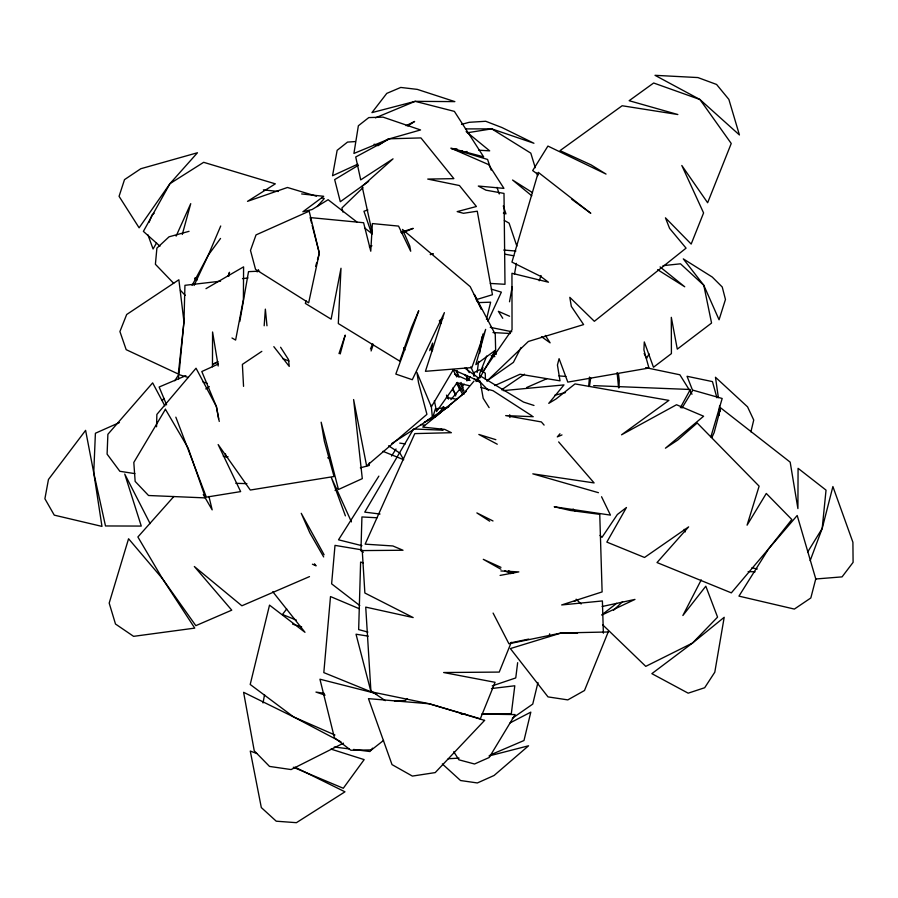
<?xml version="1.0" encoding="UTF-8"?>
<svg xmlns="http://www.w3.org/2000/svg" width="898" height="898" viewBox="0 0 898 898"><rect width="100%" height="100%" fill="white"/><g stroke="black" fill="none" stroke-linecap="round" stroke-linejoin="round"><path stroke-width="1.35" d="M212.456 366.799L212.579 331.991L218.203 366.014M156.544 426.774L156.869 414.416L196.033 368.225L216.396 406.558L219.258 421.431M618.947 387.891L619.261 380.359L618.43 373.669M369.392 462.695L369.28 465.456L360.334 467.813M264.18 325.772L265.359 309.137L266.975 325.783M588.639 386.555L589.503 377.048M431.758 351.354L432.611 343.07L429.738 350.669M719.253 415.404L719.556 405.896M517.652 662.679L515.755 677.934L492.25 685.881M477.152 372.457L478.6 361.389M479.689 353.082L482.933 334M589.47 386.286L590.704 377.979M239.788 321.518L248.522 271.645L259.567 271.151M480.048 347.739L481.934 336.817M509.514 301.773L512.219 286.675M514.442 274.328L516.406 263.35M228.754 276.36L229.484 272.296L228.058 276.247M263.024 702.954L264.551 694.704M537.958 682.469L532.75 704.088L512.32 718.299M549.015 636.525L549.666 633.82M750.896 431.837L753.736 420.028L747.551 406.839L715.47 377.25L718.389 397.713M486.458 319.419L490.634 302.188L479.162 302.581L477.006 301.335M339.006 353.588L345.214 335.1L340.219 353.947M182.294 234.457L190.735 203.655L176.12 236.118M306.072 300.751L305.342 303.401L331.115 319.16L341.004 268.255L338.31 323.561L399.767 361.142L411.509 327.512L418.737 310.742L395.827 374.084L412.294 379.719L444.387 312.627L425.428 371.312L471.843 367.585L485.65 329.386L475.861 364.622L495.64 350.063L495.258 334.337L474.335 294.499L481.485 309.35L470.204 286.642L402.517 229.439L409.78 246.03L410.689 251.227L398.555 226.094L372.378 223.568L370.762 251.204L363.6 222.726L310.158 217.574L311.516 222.85M315.647 266.38L316.747 262.418M317.488 259.769L319.318 253.169L309.181 211.176L256.031 234.906L250.486 250.407L255.548 269.378L308.676 302.817L319.318 253.169L312.19 225.488M710.879 436.866L722.183 398.476L692.863 390.159L681.952 408.085M432.959 416.751L435.384 408.837L447.922 407.4M371.087 350.961L373.344 344.361M539.227 280.793L541.056 275.54M810.153 560.689L822.186 528.484L832.895 486.548L852.909 542.28L853.1 562.361L842.066 576.875L815.519 579.008M486.671 356.035L479.611 373.905L479.7 378.092L495.64 350.063M149.057 222.367L152.009 214.959L154.13 213.275M511.288 642.295L499.232 672.086L443.634 672.523L495.09 682.312L480.329 718.793L429.334 703.785L370.953 691.752L365.733 607.115L413.17 617.566L364.869 593.017L362.253 550.586L403.011 550.25L392.875 545.962L365.138 544.154L414.797 433.611L451.38 432.701L444.678 429.39L422.756 427.1L462.953 394.244L474.009 381.1M481.339 371.458L482.933 367.563M220.717 225.993L208.358 255.021L194.069 285.497M370.459 348.985L372.625 343.923M711.912 437.449L714.157 432.544L720.679 407.905L790.173 462.144L797.907 508.594L798.075 468.318L826.037 490.128L822.186 528.484L807.65 552.023M487.906 321.316L501.365 292.142L491.307 289.134M521.053 347.492L513.409 362.365L487.356 380.651M701.226 579.895L682.873 615.512L705.817 586.192L717.569 617.139L692.515 643.047L651.858 673.646L688.171 693.177L704.683 687.733L714.797 672.198L724.192 617.308L692.515 643.047L645.763 666.361L602.637 624.761M192.071 285.418L208.358 255.021L220.538 238.441M649.063 353.857L646.571 358.504L644.135 353.486M680.381 407.681L690.337 389.496L593.668 385.635M156.521 243.01L153.075 248.982L147.968 234.894M257.131 271.926L258.501 269.681M162.358 400.631L163.829 398.297M174.818 380.752L178.478 374.893L178.668 378.945M378.855 476.131L338.524 539.81L361.928 545.681M391.539 456.072L396.029 449M476.052 381.56L477.657 379.259M482.451 372.344L512.04 329.712L511.95 273.273L548.465 282.208L540.484 276.281L511.939 262.115L538.295 172.36L590.794 213.286L571.802 199.322M372.513 748.146L370.043 751.547L353.52 749.448M438.011 414.494L443.735 406.693M286.687 608.979L282.455 614.479L296.329 620.08M450.863 399.677L460.607 388.239M462.38 386.162L464.154 384.086M467.69 379.921L470.35 376.812M559.97 433.779L557.299 436.899L561.991 434.924M335.077 490.488L336.907 488.377M317.219 206.551L324.279 198.548L321.652 197.762M173.875 496.482L137.888 536.982L162.482 578.694L194.743 628.117L133.589 636.345L115.494 624.02L109.186 603.097L128.571 538.744L162.482 578.694L195.82 625.67L231.751 610.157L194.338 566.515L241.876 605.791L309.496 576.606M492.834 354.564L495.763 351.634M363.005 187.648L341.891 207.999L342.924 212.063M486.918 381.156L528.35 341.476L583.61 324.582L571.319 306.386L569.815 297.339L594.353 321.304L686.072 248.14L669.582 228.373L665.452 217.832L691.179 244.065L703.583 212.927L681.807 165.49L707.635 202.757L731.241 143.489L699.935 99.51L655.012 75.32L697.903 77.565L716.582 84.457L728.873 99.409L739.424 134.947L699.935 99.51L653.654 82.998L629.139 100.711L677.844 114.529L622.157 105.751L560.015 150.639L591.03 164.85L606.038 174.077L547.915 146.071L532.682 170.586L538.272 174.695M613.491 610.303L622.617 601.638M407.31 698.61L405.279 700.474L394.503 701.024M440.896 412.328L435.609 416.694L424.316 422.139M443.017 410.577L466.298 391.348M383.558 740.423L371.491 749.909L350.882 750.257L334.438 737.786L319.935 679.202L374.309 693.043M602.255 614.535L616.634 603.344M368.651 181.362L340.297 201.724L334.673 179.611L358.403 165.277M439.436 320.665L442.86 318.319M501.612 389.788L524.522 374.197M205.799 388.935L209.279 386.6M261.823 351.365L242.381 364.397L243.549 386.353M377.923 145.745L388.239 138.921M407.748 126.012L414.629 121.455L406.098 125.698M391.651 443.623L432.365 417.447L431.231 405.178M427.661 420.006L448.978 406.457M205.979 288.662L243.594 266.852L243.392 299.528L235.624 340.061L231.987 337.996M510.098 722.879L530.808 712.148L523.983 740.513L490.14 755.027M343.451 743.151L291.087 769.564L269.512 766.421L254.246 750.795L243.605 692.302L293.567 716.907L341.016 741.871M213.084 364.139L218.023 361.737M601.761 615.085L634.965 599.415L602.143 606.509M357.786 164.166L332.529 175.75L337.143 150.325L347.515 142.086L355.406 141.57M218.36 364.004L201.803 371.536L216.396 406.558L218.573 418.76M494.832 385.568L520.054 374.241L560.026 380.831L557.434 365.026L559.084 358.672L567.805 382.11L648.951 368.034L643.922 349.951L644.293 341.936L653.486 367.248L671.412 353.61L671.311 317.331L677.283 349.142L711.564 323.056L703.785 285.25L683.299 258.882L712.226 277.022L722.239 287.001L725.461 299.472L719.062 319.767L703.785 285.25L680.504 263.81L663.05 265.651M119.434 422.554L95.401 433.251L93.751 472.741L101.968 526.396L54.262 515.138L44.9 498.749L48.458 479.487L85.602 430.366L93.751 472.741L105.493 525.959L141.267 526.071L124.743 474.065L150.112 523.624M574.013 601.48L577.807 599.797M526.677 387.509L546.893 378.687M185.864 375.667L159.137 387.016L166.59 404.83M212.579 364.319L217.664 362.163M369.37 246.871L371.94 245.783M401.597 233.278L413.203 228.373L400.845 232.256M375.431 117.851L415.145 101.339L454.859 101.62L417.301 89.385L400.755 87.443L386.78 93.381L371.952 112.609L415.145 101.339L454.377 111.386L483.64 156.847L450.852 148.148L488.647 164.615L503.946 188.378L478.308 186.043L485.941 190.174L504.002 193.418L504.99 284.296L490.353 283.431M367.877 209.986L363.948 211.243L371.716 233.873M463.099 152.739L467.05 151.47M528.697 639.095L510.468 642.889M476.097 299.708L492.441 294.712L477.265 211.198L463.469 213.297L457.183 211.614L476.411 206.506L459.45 185.538L427.729 179.072L453.872 178.646L420.938 137.922L389.474 138.797L353.924 153.446L358.369 125.754L368.786 117.582L383.064 117.133L420.545 129.952L389.474 138.797L355.731 156.982L360.715 179.881L393.043 158.856L362.13 186.38L372.243 232.795M189.04 231.325L169.06 236.803L156.903 248.106L155.399 264.27L173.696 283.33M461.505 124.395L469.261 122.296L485.706 121.275L501.993 127.561L533.94 143.265L491.756 128.863L465.456 128.908M489.017 755.959L528.563 745.789L494.102 775.468L477.366 782.955L460.551 780.53L442.344 763.94M554.807 395.199L565.482 392.572M459.585 151.268L462.313 150.673M500.096 575.416L518.842 571.903L500.893 570.948M441.681 408.5L447.114 407.524M467.364 132.758L491.756 128.863L530.808 153.154L535.253 167.702M503.127 390.63L563.978 384.905L548.757 403.359L556.03 398.97L575.023 383.917L668.875 400.396L621.551 434.812L676.52 404.74L703.617 416.223L665.429 448.192L677.664 440.11L697.196 422.98L759.124 486.155L747.08 525.173L766.297 493.462L791.823 519.504L768.71 548.712L731.331 592.86L657.01 562.552L688.631 526.868L644.528 557.467L606.835 542.089L626.456 507.505L617.353 514.509L601.997 537.341L600.01 535.399M491.464 688.553L514.79 685.78L511.332 713.641L482.136 713.966M220.571 281.175L184.943 285.317L183.967 321.731L178.949 374.612L188.311 377.486M242.494 278.638L247.983 277.998M448.192 758.731L459.103 758.136M461.258 714.258L465.433 714.191M577.571 633.068L561.272 632.978L508.919 643.765L493.092 613.076M225.353 456.734L228.058 456.768M327.658 457.823L330.408 457.857M482.08 714.101L515.138 714.572L489.174 757.519L474.526 763.996L458.912 759.82L453.737 751.716M235.826 483.326L246.871 483.629M748.135 571.611L755.095 571.802M533.277 416.706L505.675 415.606L541.371 421.937L544.098 425.091M376.992 517.764L361.928 516.956L360.94 550.822L363.342 552.225M492.991 332.563L510.39 333.506M456.959 148.888L451.514 148.563L487.58 159.451L491.172 170.07M478.769 150.202L489.679 150.853L466.141 131.557M558.949 375.914L565.875 376.442M503.767 250.059L515.89 251.036M263.383 189.871L278.459 191.476M301.649 193.946L323.684 196.292L302.873 211.771L312.089 209.526L328.118 199.715L356.82 221.941M380.034 514.038L364.756 512.129L413.54 428.986L443.163 430.176L441.12 429.042M334.258 747.013L349.389 748.932M399.756 443.107L405.279 443.915M324.234 693.323L315.95 692.077L325.11 695.131M223.243 456.162L226.015 456.599L225.488 453.894M134.88 473.628L119.849 471.282L107.098 454.119L107.883 434.295L152.649 382.885L164.839 405.851M368.225 636.143L356.023 634.212L370.683 690.663L385.298 700.665M420.556 424.518L424.597 425.181M361.827 549.868L334.999 545.378L331.62 583.835L359.761 605.533M504.755 254.156L513.768 255.784M446.418 397.399L457.363 399.386M490.241 327.343L511.804 331.721M476.187 380.359L480.161 381.156L483.191 398.308L489.129 407.625M645.673 367.63L679.865 374.78L692.01 394.222M751.907 567.794L757.306 568.995M456.779 382.829L468.936 385.601M374.084 144.23L378.114 145.252M367.888 632.069L358.661 629.599L360.614 562.069L363.297 562.833M480.98 387.453L493.024 390.697L532.132 415.965M598.438 492.688L532.817 473.841L594.106 482.922L558.646 441.917M491.15 355.574L494.843 356.652M316.388 196.179L287.45 187.48L247.511 201.343L275.316 183.843L203.666 162.314L169.958 183.652L139.123 227.823L119.064 196.325L124.508 179.622L140.818 168.723L197.459 152.75L169.958 183.652L143.388 231.381L159.967 246.198M495.864 439.683L478.847 434.452L497.279 444.218M203.038 382.009L207.045 383.244M292.602 624.144L301.661 626.927M503.363 213.073L505.967 213.892L503.273 205.923M331.003 749.112L364.161 759.618L343.294 788.264L293.309 767.262M533.984 405.458L523.512 402.068L480.789 376.251L477.074 378.855L488.546 390.54M430.131 348.873L432.724 349.76M256.794 753.501L250.273 751.042L261.318 807.571L276.247 821.199L296.407 822.68L344.978 791.812L294.937 767.15M282.589 358.538L289.044 361.041M382.941 451.312L403.673 459.72L399.947 453.153L388.587 445.801M376.767 694.154L323.819 672.613L330.498 596.564L359.447 608.788M454.556 374.298L468.689 380.438M504.687 570.87L510.973 573.609M334.954 735.013L293.567 716.907L250.205 684.467L269.523 605.129L304.983 632.304L272.79 591.737M509.57 316.231L498.356 311.303L502.745 318.285M312.392 564.213L316.107 565.841L314.446 563.798M500.949 567.356L483.292 559.331L500.916 569.231M508.515 570.802L513.555 573.092M493.002 520.975L476.872 512.915L489.657 521.177M504.373 220.47L509.087 223.131L516.855 246.142M474.021 378.855L479.779 382.211M657.628 269.692L684.736 286.776L660.097 266.931M532.469 192.621L512.567 180.027L531.807 195.82M541.449 336.638L550.115 342.834L545.322 335.414M464.827 368.068L477.208 377.037L479.229 381.145L453.299 369.763L431.354 406.85L416.941 372.434L418.502 382.548L426.932 414.337L366.62 465.905L353.61 399.543L362.298 478.634L338.445 489.5L321.147 422.195L324.358 441.176L334.045 476.501L250.295 490.039L218.147 444.566L240.642 491.599L206.338 497.144L175.84 417.166M194.597 278.604L196.83 280.243M364.543 227.912L372.277 233.895M195.124 277.594L197.201 279.458M576.123 599.19L581.118 603.995M573.149 509.043L575.147 510.996M180.442 290.346L185.246 295.363M464.457 374.466L470.069 380.572M439.391 320.9L441.221 322.977M273.834 346.662L289.246 366.418L288.471 359.514L280.591 347.257M452.648 389.957L456.038 394.435M466.309 368.124L469.272 372.636M464.367 393.953L457.34 382.368L436.574 411.542L434.374 400.733M403.651 347.784L404.964 350.007M203.274 494.551L212.164 509.862L208.92 496.403M446.486 395.142L448.585 398.779M323.673 556.94L309.832 532.828L301.245 513.308L324.099 554.751M456.409 383.165L462.515 394.042M452.929 369.538L456.801 376.969M460.034 383.154L463.907 390.585M601.559 496.751L610.449 515.115L554.201 506.764L570.297 510.446L599.752 514.341L602.12 591.917L561.665 604.949L602.39 600.942L603.377 633.202M351.432 521.884L331.407 477.714L345.404 515.867M470.799 366.788L474.694 375.431M443.163 406.659L444.274 409.174M456.386 370.84L458.979 377.306M461.044 382.469L463.121 387.644M692.639 390.473L687.049 376.284L712.451 381.605L716.941 397.814M684.209 529.349L685.196 531.942M452.794 388.093L455.69 395.939M496.998 187.334L499.243 193.968M536.869 173L537.666 175.638M495.146 350.568L496.179 354.463M447.586 396.198L448.27 398.847M457.194 370.706L457.879 376.24M459.091 385.927L459.608 390.069M617.117 372.558L618.576 387.655M719.938 408.624L720.174 411.351M509.727 414.741L509.873 417.536M485.403 379.338L485.268 373.13L479.521 369.796L473.897 372.648L473.976 376.374M466.881 375.386L466.915 380.92M183.967 321.731L178.309 374.028L126.18 349.67L119.917 331.553L126.674 314.513L178.87 279.761L183.967 321.731M815.766 578.896L810.827 597.967L794.36 609.08L738.953 596.126L768.71 548.712L797.2 515.486L815.766 578.896M608.193 631.979L584.497 690.506L567.817 699.89L548.005 696.893L510.356 648.569L561.272 632.978L608.193 631.979M165.434 409.275L133.813 462.436L135.149 481.395L148.54 495.505L205.53 497.907L188.131 448.046L165.434 409.275M484.583 720.398L435.216 772.594L412.373 776.085L392.011 764.613L368.461 698.644L429.334 703.785L484.583 720.398M433.061 253.876L430.378 254.549L433.061 253.876"/></g></svg>
